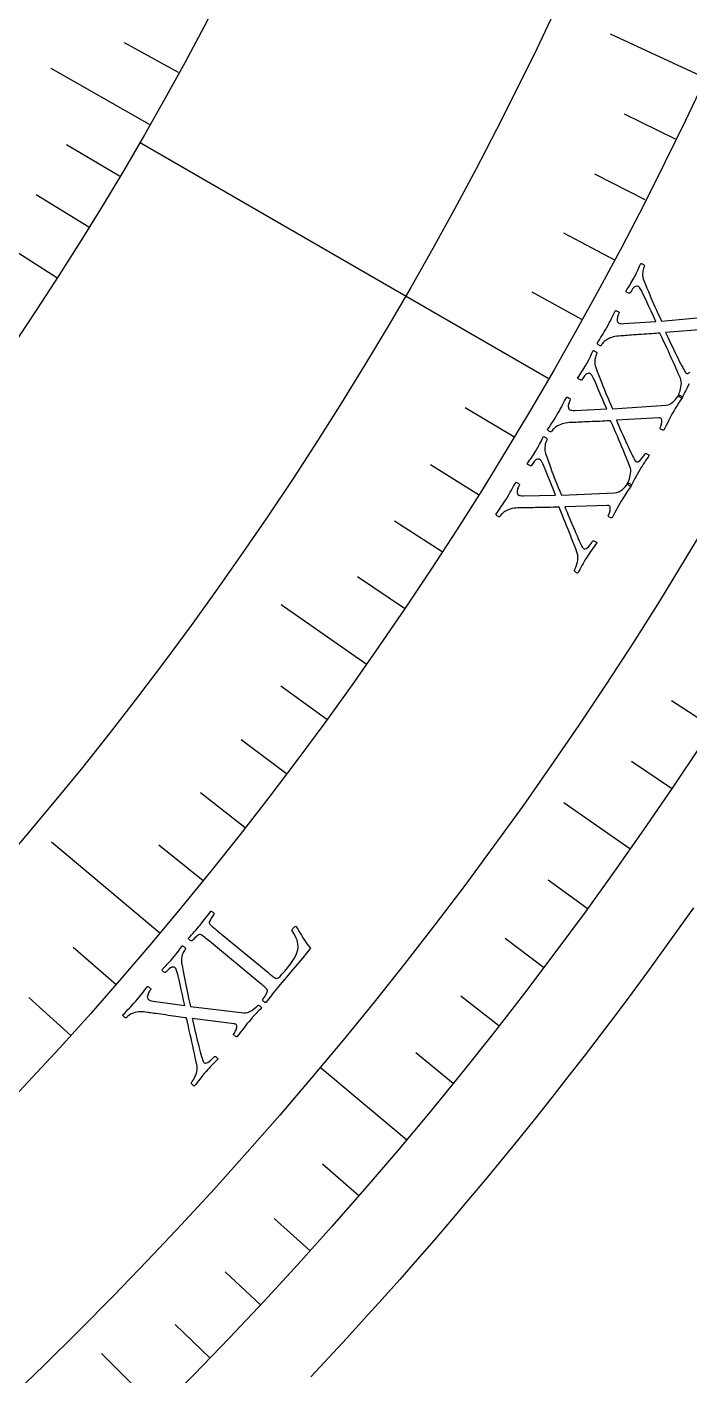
# Model space of a CAD drawing. Header units: millimetres. Extents: x -92 to 92, y -92 to 120.
# Drawn here: x 61.26 to 75.53, y -63.33 to -34.28 of the extents above; entities that cross this region are included whole.
import ezdxf

# ---------------------------------------------------------------- set-up
doc = ezdxf.new("R2010")
doc.units = ezdxf.units.MM
for name, color, linetype in [('CUT_OUTER', 1, 'Continuous'), ('ENGRAVE', 7, 'Continuous'), ('ENGRAVE_FINE', 8, 'Continuous'), ('TEXT', 5, 'Continuous')]:
    doc.layers.add(name, color=color, linetype=linetype)

msp = doc.modelspace()

# ---------------------------------------------------------------- linework, layer by layer
at = {"layer": 'CUT_OUTER'}
msp.add_lwpolyline([(75.6266, -53.2623), (75.2984, -53.7253), (74.9673, -54.1863), (74.6334, -54.6453), (74.2967, -55.1022), (73.9572, -55.557), (73.6149, -56.0098), (73.2699, -56.4604), (72.922, -56.9089), (72.5715, -57.3553), (72.2182, -57.7995), (71.8622, -58.2415), (71.5035, -58.6814), (71.1421, -59.119), (70.778, -59.5544), (70.4112, -59.9876), (70.0418, -60.4185), (69.6698, -60.8471), (69.2951, -61.2735), (68.9178, -61.6975), (68.538, -62.1192), (68.1555, -62.5386), (67.7705, -62.9556), (67.383, -63.3702)], dxfattribs=at)
at = {"layer": 'ENGRAVE'}
for points in [[(75.8693, -35.3784), (73.8405, -34.4324)], [(63.9058, -36.3843), (61.7836, -35.1761)], [(72.4972, -41.8562), (63.6853, -36.7687)], [(68.5733, -48.0155), (66.7396, -46.7316)], [(74.2561, -51.9947), (72.8354, -50.9999)], [(64.1275, -53.8094), (61.7891, -51.8472)], [(69.4419, -58.2687), (67.5819, -56.7079)], [(64.0992, -64.0992), (62.8728, -62.8728)]]:
    msp.add_lwpolyline(points, dxfattribs=at)
for radius in [90.65, 90.65, 88.2219, 83.7125, 83.7125, 80.1513, 73.5375, 73.5375, 69.6525, 62.4375, 62.4375]:
    msp.add_circle((0, 0), radius, dxfattribs=at)
at = {"layer": 'ENGRAVE_FINE'}
for points in [[(64.5322, -35.2613), (63.3633, -34.6226)], [(75.2403, -36.6971), (74.1429, -36.1619)], [(63.2594, -37.4968), (62.1136, -36.8176)], [(74.5884, -38.0047), (73.5005, -37.4504)], [(62.5934, -38.5983), (61.4596, -37.8992)], [(73.9138, -39.3006), (72.8357, -38.7274)], [(61.9079, -39.6885), (60.7865, -38.9697)], [(73.2166, -40.5846), (72.1487, -39.9927)], [(71.7556, -43.1151), (70.709, -42.4863)], [(70.9922, -44.3609), (69.9568, -43.7138)], [(70.2072, -45.5931), (69.1832, -44.9281)], [(69.4008, -46.8114), (68.3886, -46.1287)], [(67.7248, -49.205), (66.737, -48.4873)], [(76.0255, -49.3715), (75.1527, -48.8048)], [(66.8558, -50.3794), (65.8806, -49.6446)], [(75.1523, -50.6908), (74.2895, -50.1089)], [(65.9664, -51.5386), (65.0042, -50.7868)], [(65.0568, -52.682), (64.1079, -51.9136)], [(73.3374, -53.2827), (72.4955, -52.6711)], [(72.3963, -54.5545), (71.5652, -53.9283)], [(63.1786, -54.9203), (62.2571, -54.1193)], [(62.2105, -56.0146), (61.3031, -55.1976)], [(71.4332, -55.8097), (70.6132, -55.169)], [(70.4483, -57.0479), (69.6396, -56.393)], [(68.4144, -59.4718), (67.6291, -58.789)], [(67.3661, -60.6567), (66.5927, -59.9604)], [(66.2972, -61.8232), (65.5361, -61.1134)], [(65.2082, -62.9708), (64.4596, -62.2479)]]:
    msp.add_lwpolyline(points, dxfattribs=at)
at = {"layer": 'TEXT'}
for points in [[(75.5303, -41.9725), (75.5034, -42.0227), (75.4793, -42.0693), (75.4579, -42.112), (75.4379, -42.1534), (75.4175, -42.1955), (75.3969, -42.2385), (75.3761, -42.2823), (75.3665, -42.2799), (75.3557, -42.2751), (75.3435, -42.268), (75.3301, -42.2584), (75.3175, -42.2486), (75.3079, -42.2407), (75.3014, -42.2347), (75.2978, -42.2306), (75.3021, -42.2214), (75.3086, -42.2054), (75.3172, -42.1826), (75.3278, -42.153), (75.3388, -42.1189), (75.3481, -42.0825), (75.3559, -42.0438), (75.362, -42.0027), (75.3649, -41.9617), (75.3629, -41.9229), (75.356, -41.8866), (75.3442, -41.8525), (75.305, -41.7614), (75.2672, -41.6746), (75.2307, -41.592), (75.1958, -41.5136), (75.1613, -41.4374), (75.1265, -41.3614), (75.0914, -41.2855), (75.056, -41.2097), (75.0196, -41.1324), (74.982, -41.0518), (74.943, -40.968), (74.9026, -40.8809), (74.8652, -40.8829), (74.8234, -40.8855), (74.7773, -40.8888), (74.7267, -40.8927), (74.6734, -40.8968), (74.6189, -40.9007), (74.5633, -40.9045), (74.5067, -40.9081), (74.4504, -40.9117), (74.396, -40.9153), (74.3434, -40.9189), (74.2928, -40.9226), (74.2453, -40.9261), (74.2023, -40.9293), (74.1638, -40.9321), (74.1297, -40.9345), (74.1019, -40.9364), (74.0821, -40.9378), (74.0702, -40.9387), (74.0662, -40.9389), (74.0176, -40.9418), (73.9733, -40.9464), (73.9333, -40.9526), (73.8977, -40.9605), (73.8642, -40.9705), (73.8307, -40.9831), (73.7972, -40.9982), (73.7637, -41.0159), (73.7421, -41.0292), (73.7214, -41.0446), (73.7017, -41.0622), (73.6829, -41.0819), (73.666, -41.1018), (73.6519, -41.1196), (73.6405, -41.1355), (73.6319, -41.1494), (73.6269, -41.1532), (73.6183, -41.1531), (73.6062, -41.1491), (73.5905, -41.1413), (73.5748, -41.1316), (73.5629, -41.1221), (73.5547, -41.1128), (73.5502, -41.1037), (73.5795, -41.0549), (73.6069, -41.0099), (73.6323, -40.9688), (73.6558, -40.9315), (73.6791, -40.8941), (73.7039, -40.8526), (73.7302, -40.807), (73.758, -40.7573), (73.758, -40.7573), (73.7857, -40.7065), (73.8116, -40.6576), (73.8358, -40.6105), (73.8581, -40.5652), (73.8796, -40.521), (73.9011, -40.4773), (73.9225, -40.4341), (73.9438, -40.3913), (73.9526, -40.3928), (73.9638, -40.3966), (73.9776, -40.4027), (73.9939, -40.4112), (74.0089, -40.4203), (74.0187, -40.4285), (74.0234, -40.4357), (74.0228, -40.4419), (74.0171, -40.4535), (74.0109, -40.4682), (74.0042, -40.4858), (73.997, -40.5065), (73.9906, -40.5287), (73.986, -40.551), (73.9832, -40.5734), (73.9823, -40.5959), (73.9848, -40.6169), (73.9919, -40.6349), (74.0038, -40.6499), (74.0205, -40.6618), (74.0391, -40.6692), (74.0626, -40.6737), (74.091, -40.6752), (74.1244, -40.6739), (74.8138, -40.6247), (74.7628, -40.515), (74.7134, -40.4083), (74.6657, -40.3045), (74.6197, -40.2037), (74.5766, -40.1107), (74.5375, -40.0303), (74.5026, -39.9624), (74.4718, -39.9072), (74.4665, -39.8993), (74.4607, -39.8924), (74.4545, -39.8864), (74.4478, -39.8812), (74.4415, -39.877), (74.4366, -39.8738), (74.433, -39.8716), (74.4309, -39.8703), (74.419, -39.8668), (74.4041, -39.8672), (74.3861, -39.8715), (74.3651, -39.8798), (74.3414, -39.8962), (74.3153, -39.9249), (74.2869, -39.9658), (74.2561, -40.019), (74.2506, -40.0211), (74.2418, -40.0201), (74.2295, -40.0162), (74.2139, -40.0093), (74.198, -40.0011), (74.185, -39.9933), (74.1749, -39.9858), (74.1677, -39.9788), (74.1925, -39.9396), (74.2158, -39.9027), (74.2377, -39.8679), (74.2581, -39.8355), (74.2779, -39.8031), (74.298, -39.7689), (74.3184, -39.7327), (74.3391, -39.6946), (74.367, -39.6415), (74.3917, -39.5924), (74.4134, -39.5472), (74.432, -39.506), (74.4483, -39.4684), (74.4633, -39.4344), (74.4769, -39.4037), (74.4892, -39.3766), (74.4976, -39.3776), (74.5079, -39.3804), (74.5202, -39.385), (74.5344, -39.3912), (74.5481, -39.3988), (74.5589, -39.4074), (74.5668, -39.417), (74.5718, -39.4277), (74.5681, -39.4358), (74.5631, -39.4486), (74.5568, -39.4661), (74.5492, -39.4882), (74.5418, -39.5138), (74.536, -39.5417), (74.5318, -39.5718), (74.5293, -39.6042), (74.5295, -39.6379), (74.5334, -39.672), (74.5412, -39.7065), (74.5528, -39.7415), (74.5891, -39.8277), (74.6229, -39.9082), (74.6539, -39.9829), (74.6824, -40.0519), (74.7098, -40.1178), (74.7379, -40.1834), (74.7666, -40.2487), (74.7959, -40.3136), (74.8269, -40.3814), (74.861, -40.4551), (74.8979, -40.5347), (74.9378, -40.6203), (76.0891, -40.511)], [(75.9387, -40.7923), (75.0256, -40.8647), (75.0515, -40.9213), (75.079, -40.9805), (75.1082, -41.0424), (75.139, -41.1069), (75.1705, -41.1723), (75.2017, -41.2368), (75.2325, -41.3006), (75.2631, -41.3636), (75.2928, -41.424), (75.3209, -41.4804), (75.3475, -41.5325), (75.3726, -41.5806), (75.395, -41.6229), (75.4138, -41.6579), (75.429, -41.6857), (75.4406, -41.7063), (75.4429, -41.7098), (75.4458, -41.714), (75.4493, -41.719), (75.4532, -41.7248), (75.4578, -41.7307), (75.4632, -41.7361), (75.4694, -41.7409), (75.4763, -41.7452), (75.4909, -41.7492), (75.5084, -41.7467), (75.5289, -41.7376), (75.5522, -41.7219)]]:
    msp.add_lwpolyline(points, dxfattribs=at)
for points in [[(72.6992, -42.6173), (72.7282, -42.5672), (72.7553, -42.5189), (72.7807, -42.4724), (72.8042, -42.4277), (72.8268, -42.3841), (72.8493, -42.341), (72.8718, -42.2983), (72.8943, -42.2561), (72.9029, -42.2578), (72.9141, -42.2619), (72.9277, -42.2683), (72.9438, -42.2772), (72.9586, -42.2867), (72.9682, -42.2951), (72.9727, -42.3025), (72.9719, -42.3087), (72.9659, -42.3201), (72.9593, -42.3346), (72.9522, -42.3521), (72.9445, -42.3726), (72.9375, -42.3946), (72.9323, -42.4168), (72.929, -42.4391), (72.9276, -42.4615), (72.9294, -42.4826), (72.9361, -42.5008), (72.9477, -42.5161), (72.964, -42.5284), (72.9824, -42.5363), (73.0058, -42.5414), (73.0342, -42.5436), (73.0676, -42.5431), (73.758, -42.5114), (73.7098, -42.4005), (73.6632, -42.2926), (73.6181, -42.1876), (73.5747, -42.0857), (73.5339, -41.9916), (73.4969, -41.9102), (73.4637, -41.8415), (73.4343, -41.7855), (73.4293, -41.7775), (73.4237, -41.7704), (73.4176, -41.7642), (73.411, -41.7589), (73.4048, -41.7546), (73.4, -41.7513), (73.3965, -41.7489), (73.3944, -41.7476), (73.3826, -41.7438), (73.3677, -41.7438), (73.3496, -41.7477), (73.3284, -41.7554), (73.3042, -41.7712), (73.2774, -41.7992), (73.248, -41.8394), (73.2159, -41.8918), (73.2104, -41.8937), (73.2015, -41.8926), (73.1894, -41.8883), (73.1739, -41.881), (73.1583, -41.8724), (73.1455, -41.8643), (73.1356, -41.8566), (73.1285, -41.8494), (73.1543, -41.8108), (73.1785, -41.7745), (73.2013, -41.7403), (73.2225, -41.7084), (73.2431, -41.6766), (73.2641, -41.6428), (73.2855, -41.6072), (73.3071, -41.5696), (73.3363, -41.5173), (73.3623, -41.4688), (73.3851, -41.4242), (73.4047, -41.3834), (73.422, -41.3463), (73.4379, -41.3126), (73.4523, -41.2824), (73.4652, -41.2555), (73.4736, -41.2568), (73.4838, -41.2598), (73.496, -41.2647), (73.51, -41.2713), (73.5235, -41.2792), (73.5341, -41.2881), (73.5418, -41.2979), (73.5465, -41.3087), (73.5426, -41.3167), (73.5372, -41.3294), (73.5305, -41.3467), (73.5224, -41.3686), (73.5143, -41.394), (73.5078, -41.4217), (73.5029, -41.4517), (73.4995, -41.484), (73.4988, -41.5178), (73.5019, -41.552), (73.5088, -41.5867), (73.5195, -41.6219), (73.5537, -41.709), (73.5853, -41.7903), (73.6145, -41.8658), (73.6412, -41.9355), (73.667, -42.0021), (73.6933, -42.0684), (73.7204, -42.1344), (73.748, -42.2001), (73.7773, -42.2686), (73.8095, -42.3431), (73.8444, -42.4237), (73.8821, -42.5102), (75.0358, -42.4302), (75.0773, -42.423), (75.1175, -42.4079), (75.1565, -42.3847), (75.1941, -42.3536), (75.229, -42.3185), (75.2595, -42.2834), (75.2857, -42.2482), (75.3076, -42.213), (75.3169, -42.2132), (75.3279, -42.2162), (75.3408, -42.2218), (75.3555, -42.2302), (75.3694, -42.2391), (75.38, -42.2463), (75.3871, -42.2519), (75.3909, -42.2558), (75.365, -42.2954), (75.341, -42.332), (75.3187, -42.3659), (75.2983, -42.3969), (75.2781, -42.4282), (75.2566, -42.4632), (75.2337, -42.5017), (75.2095, -42.5439), (75.1769, -42.6022), (75.147, -42.6569), (75.1197, -42.7081), (75.0951, -42.7557), (75.0709, -42.8035), (75.0446, -42.8552), (75.0163, -42.9109), (74.9859, -42.9705), (74.9757, -42.9714), (74.9635, -42.9693), (74.9492, -42.964), (74.9328, -42.9556), (74.918, -42.9461), (74.9084, -42.9377), (74.904, -42.9303), (74.9047, -42.924), (74.91, -42.9135), (74.9157, -42.8997), (74.9219, -42.8826), (74.9286, -42.8621), (74.9347, -42.8398), (74.9392, -42.8173), (74.9422, -42.7947), (74.9435, -42.7719), (74.9424, -42.7509), (74.9379, -42.7338), (74.9299, -42.7206), (74.9185, -42.7112), (74.9152, -42.7097), (74.911, -42.7084), (74.906, -42.7073), (74.9001, -42.7065), (74.894, -42.706), (74.8883, -42.706), (74.8831, -42.7066), (74.8783, -42.7076), (73.9637, -42.7568), (73.9881, -42.814), (74.0141, -42.8739), (74.0417, -42.9365), (74.0709, -43.0018), (74.1007, -43.0679), (74.1302, -43.1333), (74.1595, -43.1978), (74.1885, -43.2615), (74.2166, -43.3227), (74.2433, -43.3797), (74.2685, -43.4326), (74.2923, -43.4812), (74.3137, -43.5241), (74.3316, -43.5596), (74.3461, -43.5878), (74.3571, -43.6086), (74.3594, -43.6122), (74.3622, -43.6165), (74.3655, -43.6216), (74.3693, -43.6275), (74.3738, -43.6335), (74.379, -43.639), (74.385, -43.644), (74.3919, -43.6485), (74.4064, -43.6528), (74.4239, -43.6507), (74.4446, -43.6421), (74.4683, -43.6271), (74.4948, -43.6036), (74.5236, -43.5698), (74.5548, -43.5257), (74.5884, -43.4713), (74.5977, -43.4715), (74.609, -43.4741), (74.6223, -43.4791), (74.6376, -43.4864), (74.652, -43.4944), (74.6627, -43.5015), (74.6695, -43.5076), (74.6726, -43.5126), (74.6468, -43.5504), (74.621, -43.5887), (74.5951, -43.6274), (74.5691, -43.6666), (74.5435, -43.706), (74.5186, -43.7453), (74.4945, -43.7845), (74.4711, -43.8237), (74.4401, -43.877), (74.4119, -43.9266), (74.3866, -43.9725), (74.3642, -44.0147), (74.3431, -44.0555), (74.3217, -44.0971), (74.3, -44.1395), (74.278, -44.1828), (74.2685, -44.1802), (74.2578, -44.1751), (74.2458, -44.1677), (74.2327, -44.1577), (74.2203, -44.1476), (74.211, -44.1395), (74.2045, -44.1333), (74.2011, -44.1292), (74.2056, -44.12), (74.2125, -44.1042), (74.2217, -44.0816), (74.2331, -44.0524), (74.2449, -44.0186), (74.2551, -43.9824), (74.2639, -43.9439), (74.2711, -43.903), (74.275, -43.862), (74.274, -43.8232), (74.268, -43.7867), (74.2571, -43.7524), (74.2202, -43.6603), (74.1846, -43.5725), (74.1503, -43.489), (74.1173, -43.4098), (74.0848, -43.3328), (74.052, -43.2559), (74.0188, -43.1791), (73.9852, -43.1025), (73.9509, -43.0242), (73.9153, -42.9427), (73.8784, -42.8579), (73.8403, -42.7699), (73.8029, -42.7709), (73.761, -42.7724), (73.7148, -42.7745), (73.6641, -42.7771), (73.6107, -42.7799), (73.5562, -42.7825), (73.5005, -42.7849), (73.4438, -42.787), (73.3875, -42.7891), (73.333, -42.7914), (73.2804, -42.7937), (73.2296, -42.7961), (73.182, -42.7984), (73.139, -42.8004), (73.1004, -42.8022), (73.0663, -42.8038), (73.0385, -42.805), (73.0186, -42.8059), (73.0067, -42.8065), (73.0027, -42.8066), (72.954, -42.8083), (72.9096, -42.8117), (72.8695, -42.8169), (72.8337, -42.8239), (72.7999, -42.833), (72.7661, -42.8448), (72.7323, -42.859), (72.6983, -42.8759), (72.6764, -42.8886), (72.6554, -42.9035), (72.6352, -42.9206), (72.6159, -42.9398), (72.5985, -42.9592), (72.5839, -42.9767), (72.5721, -42.9923), (72.5632, -43.006), (72.5581, -43.0097), (72.5495, -43.0093), (72.5375, -43.0051), (72.522, -42.9968), (72.5066, -42.9868), (72.4949, -42.977), (72.4869, -42.9675), (72.4827, -42.9583), (72.5132, -42.9102), (72.5417, -42.8659), (72.5681, -42.8254), (72.5926, -42.7888), (72.6168, -42.752), (72.6426, -42.7111), (72.6701, -42.6662), (72.6992, -42.6173)], [(71.5935, -44.4497), (71.6237, -44.4004), (71.6521, -44.3528), (71.6786, -44.3069), (71.7033, -44.2629), (71.727, -44.2199), (71.7506, -44.1773), (71.7742, -44.1352), (71.7977, -44.0936), (71.8063, -44.0955), (71.8174, -44.0999), (71.8308, -44.1067), (71.8467, -44.116), (71.8612, -44.1258), (71.8706, -44.1345), (71.8749, -44.1419), (71.874, -44.1481), (71.8677, -44.1594), (71.8607, -44.1737), (71.8531, -44.191), (71.845, -44.2113), (71.8374, -44.2332), (71.8317, -44.2552), (71.8278, -44.2774), (71.8257, -44.2998), (71.8271, -44.3209), (71.8333, -44.3393), (71.8445, -44.3548), (71.8605, -44.3676), (71.8787, -44.376), (71.9019, -44.3816), (71.9303, -44.3846), (71.9637, -44.3849), (72.6546, -44.3708), (72.6093, -44.2587), (72.5654, -44.1496), (72.5231, -44.0435), (72.4822, -43.9405), (72.4439, -43.8454), (72.4089, -43.7631), (72.3775, -43.6936), (72.3495, -43.6369), (72.3446, -43.6287), (72.3392, -43.6215), (72.3333, -43.6152), (72.3268, -43.6097), (72.3208, -43.6052), (72.316, -43.6018), (72.3126, -43.5993), (72.3105, -43.598), (72.2989, -43.5938), (72.284, -43.5935), (72.2658, -43.5969), (72.2444, -43.6041), (72.2198, -43.6193), (72.1923, -43.6466), (72.1619, -43.6861), (72.1285, -43.7376), (72.1229, -43.7394), (72.1141, -43.738), (72.102, -43.7335), (72.0868, -43.7258), (72.0714, -43.7168), (72.0588, -43.7083), (72.0491, -43.7004), (72.0422, -43.693), (72.0689, -43.6551), (72.0941, -43.6194), (72.1177, -43.5858), (72.1397, -43.5544), (72.1611, -43.5231), (72.183, -43.4899), (72.2052, -43.4548), (72.2278, -43.4178), (72.2583, -43.3662), (72.2855, -43.3184), (72.3095, -43.2744), (72.3301, -43.2342), (72.3484, -43.1975), (72.3651, -43.1642), (72.3802, -43.1343), (72.3938, -43.1078), (72.4022, -43.1093), (72.4124, -43.1126), (72.4244, -43.1178), (72.4382, -43.1247), (72.4515, -43.133), (72.4619, -43.1421), (72.4693, -43.1522), (72.4737, -43.1631), (72.4696, -43.171), (72.464, -43.1835), (72.4568, -43.2007), (72.4481, -43.2224), (72.4394, -43.2476), (72.4322, -43.2751), (72.4265, -43.3049), (72.4223, -43.3372), (72.4208, -43.3708), (72.423, -43.4051), (72.429, -43.44), (72.4388, -43.4755), (72.4708, -43.5634), (72.5003, -43.6455), (72.5276, -43.7217), (72.5525, -43.7921), (72.5766, -43.8593), (72.6013, -43.9262), (72.6266, -43.9929), (72.6525, -44.0593), (72.6801, -44.1285), (72.7104, -44.2039), (72.7433, -44.2852), (72.7788, -44.3727), (73.9341, -44.322), (73.9758, -44.3159), (74.0163, -44.3018), (74.0559, -44.2797), (74.0943, -44.2495), (74.1301, -44.2153), (74.1615, -44.1809), (74.1886, -44.1464), (74.2114, -44.1118), (74.2206, -44.1123), (74.2315, -44.1155), (74.2443, -44.1215), (74.2588, -44.1302), (74.2725, -44.1394), (74.2828, -44.147), (74.2898, -44.1527), (74.2935, -44.1567), (74.2667, -44.1956), (74.2417, -44.2316), (74.2186, -44.2649), (74.1973, -44.2954), (74.1764, -44.3262), (74.154, -44.3606), (74.1301, -44.3986), (74.1049, -44.4401), (74.0708, -44.4975), (74.0395, -44.5515), (74.0109, -44.6019), (73.9851, -44.6489), (73.9597, -44.6961), (73.9321, -44.7471), (73.9024, -44.8021), (73.8705, -44.8609), (73.8603, -44.8616), (73.8481, -44.8591), (73.8339, -44.8534), (73.8178, -44.8446), (73.8032, -44.8348), (73.7938, -44.8261), (73.7896, -44.8186), (73.7905, -44.8123), (73.796, -44.802), (73.8021, -44.7884), (73.8087, -44.7714), (73.8159, -44.751), (73.8226, -44.7289), (73.8277, -44.7066), (73.8313, -44.684), (73.8332, -44.6613), (73.8326, -44.6403), (73.8285, -44.6231), (73.8209, -44.6096), (73.8097, -44.5999), (73.8064, -44.5983), (73.8023, -44.5969), (73.7973, -44.5957), (73.7914, -44.5948), (73.7853, -44.5941), (73.7796, -44.594), (73.7744, -44.5944), (73.7696, -44.5953), (72.854, -44.6213), (72.877, -44.6791), (72.9015, -44.7397), (72.9275, -44.8029), (72.955, -44.8689), (72.9831, -44.9358), (73.0109, -45.0019), (73.0386, -45.0671), (73.0659, -45.1315), (73.0925, -45.1934), (73.1177, -45.2511), (73.1416, -45.3046), (73.1642, -45.3538), (73.1844, -45.3972), (73.2015, -45.4332), (73.2152, -45.4617), (73.2257, -45.4828), (73.2279, -45.4864), (73.2306, -45.4908), (73.2338, -45.496), (73.2374, -45.502), (73.2417, -45.5081), (73.2468, -45.5137), (73.2527, -45.5189), (73.2594, -45.5236), (73.2738, -45.5283), (73.2914, -45.5266), (73.3123, -45.5186), (73.3364, -45.5041), (73.3635, -45.4813), (73.3931, -45.4483), (73.4254, -45.405), (73.4604, -45.3515), (73.4697, -45.3519), (73.4809, -45.3548), (73.4941, -45.3601), (73.5092, -45.3678), (73.5234, -45.3762), (73.5339, -45.3835), (73.5406, -45.3897), (73.5435, -45.3949), (73.5168, -45.432), (73.49, -45.4696), (73.4631, -45.5077), (73.4362, -45.5462), (73.4096, -45.5849), (73.3837, -45.6236), (73.3586, -45.6622), (73.3342, -45.7008), (73.3018, -45.7532), (73.2724, -45.8021), (73.2459, -45.8473), (73.2225, -45.889), (73.2003, -45.9292), (73.1779, -45.9703), (73.1551, -46.0121), (73.1321, -46.0548), (73.1226, -46.052), (73.112, -46.0467), (73.1003, -46.0389), (73.0873, -46.0286), (73.0753, -46.0182), (73.0661, -46.0098), (73.0599, -46.0035), (73.0565, -45.9992), (73.0613, -45.9902), (73.0686, -45.9746), (73.0783, -45.9523), (73.0904, -45.9233), (73.1031, -45.8898), (73.1143, -45.8539), (73.124, -45.8156), (73.1322, -45.7749), (73.1372, -45.734), (73.1372, -45.6953), (73.1321, -45.6586), (73.1221, -45.624), (73.0875, -45.531), (73.0541, -45.4423), (73.022, -45.358), (72.991, -45.278), (72.9605, -45.2001), (72.9296, -45.1224), (72.8984, -45.0449), (72.8668, -44.9674), (72.8345, -44.8883), (72.8009, -44.8059), (72.7662, -44.7202), (72.7303, -44.6312), (72.6929, -44.6313), (72.6511, -44.6318), (72.6048, -44.6327), (72.5541, -44.634), (72.5006, -44.6354), (72.446, -44.6366), (72.3903, -44.6376), (72.3336, -44.6383), (72.2772, -44.639), (72.2226, -44.6398), (72.17, -44.6408), (72.1192, -44.6419), (72.0716, -44.643), (72.0285, -44.644), (71.9899, -44.6448), (71.9558, -44.6455), (71.9279, -44.646), (71.908, -44.6464), (71.8961, -44.6466), (71.8921, -44.6467), (71.8434, -44.6471), (71.7989, -44.6494), (71.7587, -44.6536), (71.7227, -44.6597), (71.6887, -44.668), (71.6546, -44.6788), (71.6204, -44.6922), (71.5861, -44.7082), (71.5638, -44.7204), (71.5424, -44.7347), (71.5218, -44.7513), (71.5021, -44.7701), (71.4841, -44.789), (71.4691, -44.8061), (71.4569, -44.8214), (71.4476, -44.8348), (71.4425, -44.8384), (71.4339, -44.8379), (71.422, -44.8333), (71.4067, -44.8246), (71.3916, -44.8142), (71.3801, -44.8041), (71.3724, -44.7944), (71.3684, -44.7851), (71.4001, -44.7378), (71.4297, -44.6943), (71.4572, -44.6545), (71.4826, -44.6184), (71.5077, -44.5822), (71.5346, -44.5421), (71.5632, -44.4979), (71.5935, -44.4497)], [(66.4505, -54.6518), (66.4534, -54.6541), (66.457, -54.6571), (66.4612, -54.6605), (66.466, -54.6645), (66.4785, -54.6748), (66.4928, -54.6865), (66.5088, -54.6997), (66.5267, -54.7144), (66.5451, -54.7293), (66.563, -54.7432), (66.5804, -54.7561), (66.5972, -54.768), (66.6124, -54.7778), (66.6249, -54.7843), (66.6348, -54.7875), (66.6419, -54.7874), (66.6613, -54.7804), (66.6801, -54.7704), (66.6984, -54.7576), (66.7161, -54.7418), (66.7354, -54.7216), (66.7587, -54.6957), (66.7859, -54.6641), (66.8169, -54.6266), (66.9338, -54.4833), (66.9632, -54.4451), (66.9919, -54.4033), (67.0199, -54.358), (67.0472, -54.3092), (67.0712, -54.2598), (67.0891, -54.2129), (67.101, -54.1684), (67.1069, -54.1263), (67.107, -54.0882), (67.1032, -54.0484), (67.0955, -54.0067), (67.0838, -53.9633), (67.067, -53.9174), (67.0442, -53.8685), (67.0151, -53.8166), (66.9799, -53.7617), (66.9765, -53.752), (66.9776, -53.7405), (66.9833, -53.7274), (66.9936, -53.7126), (67.0118, -53.6919), (67.0289, -53.6766), (67.0448, -53.6668), (67.0594, -53.6625), (67.0975, -53.7236), (67.1365, -53.7869), (67.1764, -53.8523), (67.2172, -53.9199), (67.2579, -53.985), (67.2974, -54.0429), (67.3356, -54.0937), (67.3726, -54.1373), (67.2891, -54.2405), (67.205, -54.3427), (67.1203, -54.4439), (67.0351, -54.5441), (66.9472, -54.6473), (66.8545, -54.7574), (66.7569, -54.8744), (66.6544, -54.9982), (66.6192, -55.0414), (66.5863, -55.0827), (66.5557, -55.1221), (66.5274, -55.1596), (66.4998, -55.1963), (66.4712, -55.2332), (66.4415, -55.2704), (66.4108, -55.3078), (66.401, -55.3072), (66.3905, -55.3035), (66.3793, -55.2967), (66.3673, -55.2869), (66.3563, -55.2759), (66.3479, -55.2658), (66.3421, -55.2565), (66.3389, -55.2479), (66.3465, -55.2383), (66.3562, -55.2251), (66.3682, -55.2083), (66.3824, -55.1878), (66.397, -55.1654), (66.4105, -55.1429), (66.4227, -55.1201), (66.4337, -55.0972), (66.4422, -55.0762), (66.4467, -55.0593), (66.4472, -55.0466), (66.4438, -55.0379), (66.4311, -55.0195), (66.4151, -55.0005), (66.396, -54.9807), (66.3737, -54.9602), (66.3492, -54.9389), (66.3236, -54.9171), (66.297, -54.8946), (66.2692, -54.8715), (65.1958, -53.9827), (65.1678, -53.9597), (65.1405, -53.9375), (65.1139, -53.9161), (65.088, -53.8955), (65.0631, -53.8769), (65.0397, -53.8614), (65.0178, -53.8491), (64.9974, -53.8398), (64.9874, -53.8372), (64.9747, -53.8397), (64.9595, -53.8472), (64.9418, -53.8598), (64.9227, -53.8754), (64.9038, -53.8918), (64.8849, -53.9091), (64.8662, -53.9273), (64.849, -53.9445), (64.8349, -53.959), (64.8239, -53.9707), (64.8161, -53.9797), (64.8071, -53.978), (64.797, -53.9739), (64.7855, -53.9674), (64.7728, -53.9586), (64.761, -53.9486), (64.7523, -53.9388), (64.7467, -53.9292), (64.7442, -53.9198), (64.7769, -53.8832), (64.8095, -53.8471), (64.842, -53.8114), (64.8743, -53.7762), (64.9063, -53.7411), (64.9374, -53.7059), (64.9678, -53.6706), (64.9975, -53.6352), (65.0273, -53.5985), (65.0563, -53.5619), (65.0843, -53.5253), (65.1115, -53.4888), (65.1386, -53.452), (65.1665, -53.4146), (65.1952, -53.3764), (65.2246, -53.3376), (65.2344, -53.3382), (65.2448, -53.3419), (65.2561, -53.3486), (65.2681, -53.3583), (65.2793, -53.3691), (65.2878, -53.3791), (65.2937, -53.3884), (65.2971, -53.3968), (65.2898, -53.4062), (65.2804, -53.4192), (65.2688, -53.4358), (65.2552, -53.4559), (65.241, -53.4777), (65.2277, -53.4993), (65.2155, -53.5206), (65.2043, -53.5417), (65.1956, -53.5611), (65.191, -53.5776), (65.1905, -53.591), (65.1941, -53.6014), (65.2052, -53.6162), (65.2189, -53.6319), (65.2351, -53.6483), (65.2539, -53.6655), (65.2746, -53.6834), (65.2964, -53.702), (65.3193, -53.7212), (65.3432, -53.7411), (65.3471, -53.7443), (65.351, -53.7474), (65.3548, -53.7506), (65.3587, -53.7538), (65.3626, -53.757), (65.3665, -53.7602), (65.3703, -53.7634), (65.3742, -53.7665)], [(63.6058, -55.2784), (63.6435, -55.2345), (63.6791, -55.1921), (63.7126, -55.151), (63.7439, -55.1114), (63.7742, -55.0727), (63.8043, -55.0345), (63.8343, -54.9967), (63.8641, -54.9593), (63.8723, -54.9626), (63.8825, -54.9687), (63.8947, -54.9775), (63.9089, -54.9892), (63.9217, -55.0013), (63.9296, -55.0113), (63.9326, -55.0193), (63.9307, -55.0253), (63.9227, -55.0355), (63.9136, -55.0485), (63.9033, -55.0644), (63.892, -55.0831), (63.8811, -55.1035), (63.8719, -55.1243), (63.8646, -55.1456), (63.859, -55.1674), (63.8569, -55.1885), (63.8602, -55.2076), (63.8687, -55.2247), (63.8825, -55.2399), (63.8991, -55.251), (63.9212, -55.2603), (63.9487, -55.2677), (63.9816, -55.2734), (64.666, -55.3694), (64.6391, -55.2515), (64.6131, -55.1368), (64.5882, -55.0254), (64.5643, -54.9172), (64.5415, -54.8172), (64.5201, -54.7304), (64.5002, -54.6567), (64.4816, -54.5963), (64.4781, -54.5875), (64.4739, -54.5795), (64.469, -54.5723), (64.4635, -54.5659), (64.4583, -54.5605), (64.4541, -54.5563), (64.4511, -54.5534), (64.4493, -54.5517), (64.4384, -54.5457), (64.4238, -54.543), (64.4053, -54.5435), (64.383, -54.5472), (64.3563, -54.5583), (64.3249, -54.5809), (64.2885, -54.615), (64.2473, -54.6605), (64.2415, -54.6614), (64.233, -54.6586), (64.2219, -54.6522), (64.2081, -54.6422), (64.1943, -54.6309), (64.1832, -54.6205), (64.1749, -54.6111), (64.1693, -54.6027), (64.2017, -54.5696), (64.2322, -54.5383), (64.2608, -54.5089), (64.2876, -54.4815), (64.3137, -54.454), (64.3406, -54.4247), (64.3681, -54.3936), (64.3963, -54.3606), (64.4347, -54.3146), (64.4691, -54.2717), (64.4997, -54.2321), (64.5265, -54.1956), (64.5504, -54.1623), (64.5722, -54.1321), (64.5919, -54.105), (64.6095, -54.081), (64.6175, -54.0838), (64.6271, -54.0887), (64.6381, -54.0957), (64.6507, -54.1048), (64.6625, -54.1151), (64.6713, -54.1257), (64.677, -54.1368), (64.6796, -54.1483), (64.6743, -54.1555), (64.6667, -54.1669), (64.6569, -54.1827), (64.6449, -54.2028), (64.6323, -54.2262), (64.6208, -54.2523), (64.6104, -54.2808), (64.6012, -54.312), (64.5943, -54.345), (64.5911, -54.3792), (64.5914, -54.4146), (64.5954, -54.4512), (64.613, -54.5431), (64.6291, -54.6288), (64.6439, -54.7084), (64.6573, -54.7818), (64.6704, -54.852), (64.6841, -54.922), (64.6985, -54.9918), (64.7135, -55.0615), (64.7297, -55.1343), (64.7476, -55.2135), (64.7671, -55.299), (64.7883, -55.391), (65.9369, -55.5249), (65.979, -55.5255), (66.0213, -55.518), (66.0639, -55.5025), (66.1066, -55.4788), (66.1474, -55.4507), (66.1839, -55.4218), (66.2161, -55.3921), (66.2441, -55.3615), (66.2531, -55.3634), (66.2634, -55.3684), (66.2751, -55.3763), (66.288, -55.3872), (66.3, -55.3985), (66.3091, -55.4076), (66.3151, -55.4144), (66.3181, -55.4189), (66.2854, -55.453), (66.2549, -55.4846), (66.2268, -55.5138), (66.201, -55.5405), (66.1754, -55.5676), (66.1478, -55.598), (66.1183, -55.6317), (66.0867, -55.6687), (66.0439, -55.7199), (66.0044, -55.7682), (65.9682, -55.8135), (65.9353, -55.8557), (65.9026, -55.8983), (65.8673, -55.9443), (65.8292, -55.9938), (65.7883, -56.0468), (65.7782, -56.0458), (65.7665, -56.0414), (65.7535, -56.0336), (65.7389, -56.0223), (65.7261, -56.0103), (65.7182, -56.0003), (65.7152, -55.9922), (65.7171, -55.9861), (65.7242, -55.9768), (65.7324, -55.9643), (65.7416, -55.9486), (65.752, -55.9296), (65.7621, -55.9089), (65.7707, -55.8876), (65.7778, -55.8659), (65.7833, -55.8438), (65.786, -55.8229), (65.7847, -55.8053), (65.7793, -55.7908), (65.7699, -55.7795), (65.7669, -55.7774), (65.763, -55.7753), (65.7583, -55.7733), (65.7526, -55.7714), (65.7467, -55.7699), (65.7411, -55.7689), (65.7359, -55.7684), (65.731, -55.7685), (64.823, -55.6484), (64.8365, -55.7092), (64.851, -55.7729), (64.8666, -55.8395), (64.8832, -55.909), (64.9003, -55.9795), (64.9173, -56.0492), (64.9342, -56.118), (64.951, -56.1859), (64.9673, -56.2513), (64.9831, -56.3122), (64.9981, -56.3688), (65.0126, -56.421), (65.0257, -56.4671), (65.0368, -56.5053), (65.0458, -56.5357), (65.0528, -56.5582), (65.0544, -56.5621), (65.0563, -56.5668), (65.0587, -56.5724), (65.0613, -56.5789), (65.0646, -56.5857), (65.0687, -56.5921), (65.0737, -56.5981), (65.0796, -56.6037), (65.0931, -56.6107), (65.1107, -56.6119), (65.1326, -56.6072), (65.1587, -56.5968), (65.189, -56.5786), (65.2236, -56.5507), (65.2624, -56.5131), (65.3054, -56.4658), (65.3145, -56.4677), (65.3251, -56.4724), (65.3373, -56.4797), (65.351, -56.4897), (65.3637, -56.5003), (65.3728, -56.5091), (65.3785, -56.5164), (65.3806, -56.5219), (65.3482, -56.5543), (65.3158, -56.5872), (65.2832, -56.6205), (65.2505, -56.6542), (65.2181, -56.6882), (65.1864, -56.7222), (65.1554, -56.7564), (65.1252, -56.7906), (65.0849, -56.8372), (65.0481, -56.8808), (65.0148, -56.9212), (64.9849, -56.9586), (64.9567, -56.9948), (64.928, -57.0318), (64.8989, -57.0695), (64.8693, -57.1079), (64.8604, -57.1036), (64.8508, -57.0967), (64.8405, -57.0872), (64.8293, -57.075), (64.8191, -57.0627), (64.8114, -57.053), (64.8062, -57.0458), (64.8035, -57.0411), (64.8097, -57.0329), (64.8194, -57.0186), (64.8325, -56.9981), (64.8491, -56.9715), (64.867, -56.9404), (64.8837, -56.9068), (64.8994, -56.8705), (64.914, -56.8316), (64.9254, -56.7921), (64.9316, -56.7538), (64.9324, -56.7168), (64.928, -56.681), (64.9087, -56.5837), (64.8898, -56.4909), (64.8715, -56.4025), (64.8537, -56.3186), (64.8359, -56.2369), (64.8178, -56.1552), (64.7994, -56.0737), (64.7805, -55.9922), (64.7612, -55.909), (64.7412, -55.8223), (64.7206, -55.7322), (64.6993, -55.6386), (64.6623, -55.6327), (64.6209, -55.6265), (64.5751, -55.62), (64.5248, -55.6133), (64.4718, -55.6062), (64.4177, -55.5986), (64.3626, -55.5907), (64.3064, -55.5824), (64.2507, -55.5741), (64.1967, -55.5663), (64.1446, -55.5588), (64.0942, -55.5518), (64.047, -55.5454), (64.0043, -55.5395), (63.9661, -55.5341), (63.9323, -55.5294), (63.9047, -55.5255), (63.885, -55.5227), (63.8732, -55.521), (63.8692, -55.5204), (63.8211, -55.5131), (63.7768, -55.5083), (63.7364, -55.506), (63.6999, -55.5063), (63.6651, -55.509), (63.6297, -55.5143), (63.5938, -55.5221), (63.5573, -55.5324), (63.5334, -55.5409), (63.51, -55.5517), (63.4871, -55.5647), (63.4646, -55.5801), (63.4439, -55.596), (63.4263, -55.6105), (63.4119, -55.6236), (63.4005, -55.6354), (63.3949, -55.6381), (63.3865, -55.6362), (63.3755, -55.6298), (63.3617, -55.6188), (63.3485, -55.6061), (63.3388, -55.5943), (63.3327, -55.5835), (63.3302, -55.5737), (63.3691, -55.5321), (63.4052, -55.4938), (63.4387, -55.4589), (63.4694, -55.4273), (63.5, -55.3956), (63.533, -55.3602), (63.5682, -55.3212), (63.6058, -55.2784)]]:
    msp.add_lwpolyline(points, close=True, dxfattribs=at)

doc.saveas('drawing.dxf')
